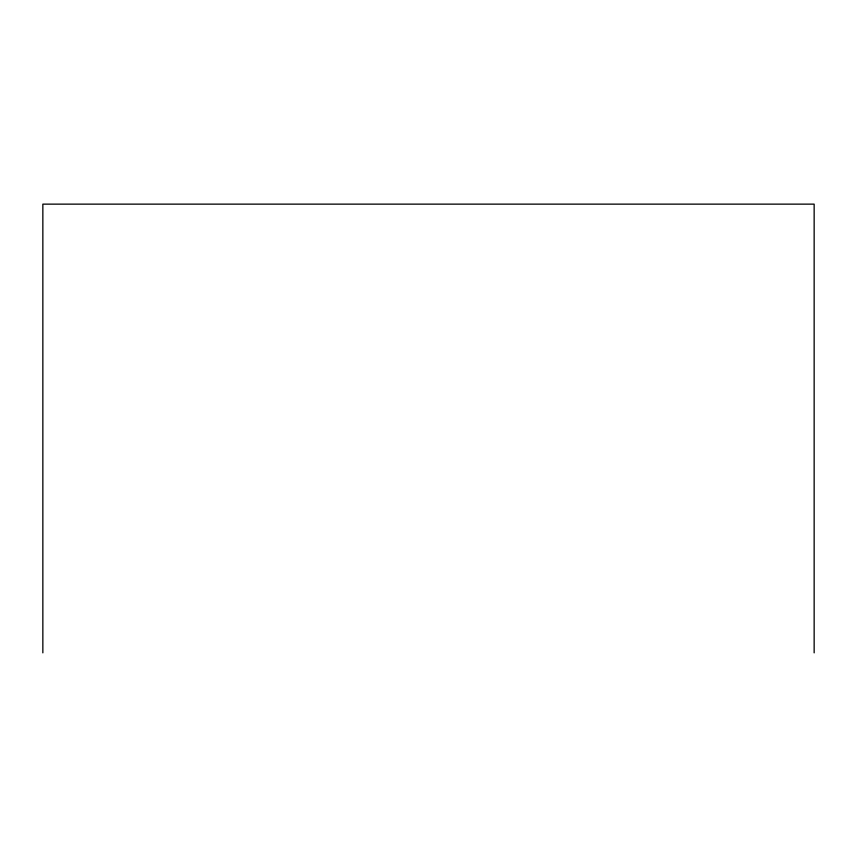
<?xml version="1.0" encoding="UTF-8"?>
<svg xmlns="http://www.w3.org/2000/svg" width="857" height="857" viewBox="0 0 857 857"><rect width="100%" height="100%" fill="white"/><g stroke="black" fill="none" stroke-linecap="round" stroke-linejoin="round"><path stroke-width="1.29" d="M814.15 652.863L814.15 204.137L42.85 204.137L42.85 652.863"/></g></svg>
